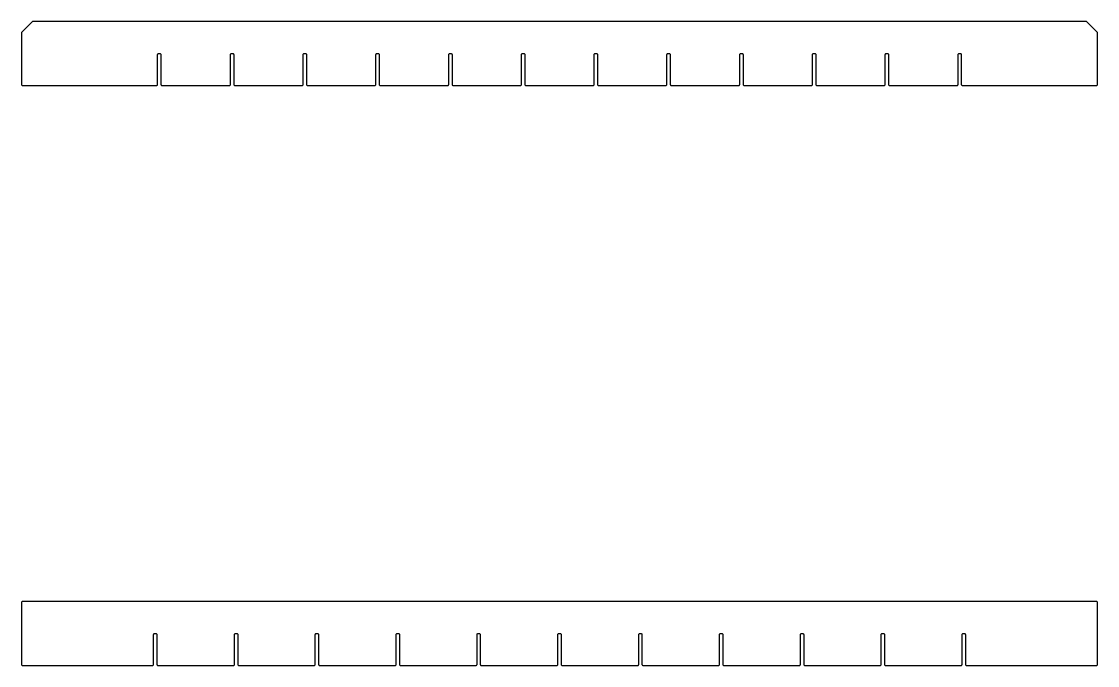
# Model space of a CAD drawing. Header units: millimetres. Extents: x 155 to 643, y 195 to 487.
import ezdxf

# ---------------------------------------------------------------- set-up
doc = ezdxf.new("R2010")
doc.units = ezdxf.units.MM
doc.header["$LTSCALE"] = 2
doc.layers.add('Sichtbare Kanten(DIN)', color=7, linetype='Continuous', lineweight=25)

msp = doc.modelspace()

# ---------------------------------------------------------------- linework, layer by layer
at = {"layer": 'Sichtbare Kanten(DIN)'}
for points in [[(384.24, 458.32), (414.74, 458.32, 0.414214), (415.24, 458.82), (415.24, 472.32, -0.414214), (415.74, 472.82), (416.24, 472.82, -0.414214), (416.74, 472.32), (416.74, 458.82, 0.414214), (417.24, 458.32), (447.74, 458.32, 0.414214), (448.24, 458.82), (448.24, 472.32, -0.414214), (448.74, 472.82), (449.24, 472.82, -0.414214), (449.74, 472.32), (449.74, 458.82, 0.414214), (450.24, 458.32), (480.74, 458.32, 0.414214), (481.24, 458.82), (481.24, 472.32, -0.414214), (481.74, 472.82), (482.24, 472.82, -0.414214), (482.74, 472.32), (482.74, 458.82, 0.414214), (483.24, 458.32), (513.74, 458.32, 0.414214), (514.24, 458.82), (514.24, 472.32, -0.414214), (514.74, 472.82), (515.24, 472.82, -0.414214), (515.74, 472.32), (515.74, 458.82, 0.414214), (516.24, 458.32), (546.74, 458.32, 0.414214), (547.24, 458.82), (547.24, 472.32, -0.414214), (547.74, 472.82), (548.24, 472.82, -0.414214), (548.74, 472.32), (548.74, 458.82, 0.414214), (549.24, 458.32), (579.74, 458.32, 0.414214), (580.24, 458.82), (580.24, 472.32, -0.414214), (580.74, 472.82), (581.24, 472.82, -0.414214), (581.74, 472.32), (581.74, 458.82, 0.414214), (582.24, 458.32), (642.99, 458.32, 0.414214), (643.49, 458.82), (643.49, 482.12, 0.198912), (643.35, 482.47), (638.64, 487.18, 0.198912), (638.29, 487.32), (160.7, 487.32, 0.198912), (160.35, 487.18), (155.64, 482.47, 0.198912), (155.49, 482.12), (155.49, 458.82, 0.414214), (155.99, 458.32), (216.74, 458.32, 0.414214), (217.24, 458.82), (217.24, 472.32, -0.414214), (217.74, 472.82), (218.24, 472.82, -0.414214), (218.74, 472.32), (218.74, 458.82, 0.414214), (219.24, 458.32), (249.74, 458.32, 0.414214), (250.24, 458.82), (250.24, 472.32, -0.414214), (250.74, 472.82), (251.24, 472.82, -0.414214), (251.74, 472.32), (251.74, 458.82, 0.414214), (252.24, 458.32), (282.74, 458.32, 0.414214), (283.24, 458.82), (283.24, 472.32, -0.414214), (283.74, 472.82), (284.24, 472.82, -0.414214), (284.74, 472.32), (284.74, 458.82, 0.414214), (285.24, 458.32), (315.74, 458.32, 0.414214), (316.24, 458.82), (316.24, 472.32, -0.414214), (316.74, 472.82), (317.24, 472.82, -0.414214), (317.74, 472.32), (317.74, 458.82, 0.414214), (318.24, 458.32), (348.74, 458.32, 0.414214), (349.24, 458.82), (349.24, 472.32, -0.414214), (349.74, 472.82), (350.24, 472.82, -0.414214), (350.74, 472.32), (350.74, 458.82, 0.414214), (351.24, 458.32), (381.74, 458.32, 0.414214), (382.24, 458.82), (382.24, 472.32, -0.414214), (382.74, 472.82), (383.24, 472.82, -0.414214), (383.74, 472.32), (383.74, 458.82, 0.414214)], [(398.24, 195.37, 0.414214), (398.74, 195.87), (398.74, 209.37, -0.414214), (399.24, 209.87), (399.74, 209.87, -0.414214), (400.24, 209.37), (400.24, 195.87, 0.414214), (400.74, 195.37), (434.91, 195.37, 0.414214), (435.41, 195.87), (435.41, 209.37, -0.414214), (435.91, 209.87), (436.41, 209.87, -0.414214), (436.91, 209.37), (436.91, 195.87, 0.414214), (437.41, 195.37), (471.58, 195.37, 0.414214), (472.08, 195.87), (472.08, 209.37, -0.414214), (472.58, 209.87), (473.08, 209.87, -0.414214), (473.58, 209.37), (473.58, 195.87, 0.414214), (474.08, 195.37), (508.24, 195.37, 0.414214), (508.74, 195.87), (508.74, 209.37, -0.414214), (509.24, 209.87), (509.74, 209.87, -0.414214), (510.24, 209.37), (510.24, 195.87, 0.414214), (510.74, 195.37), (544.91, 195.37, 0.414214), (545.41, 195.87), (545.41, 209.37, -0.414214), (545.91, 209.87), (546.41, 209.87, -0.414214), (546.91, 209.37), (546.91, 195.87, 0.414214), (547.41, 195.37), (581.58, 195.37, 0.414214), (582.08, 195.87), (582.08, 209.37, -0.414214), (582.58, 209.87), (583.08, 209.87, -0.414214), (583.58, 209.37), (583.58, 195.87, 0.414214), (584.08, 195.37), (642.99, 195.37, 0.414214), (643.49, 195.87), (643.49, 223.87, 0.414214), (642.99, 224.37), (155.99, 224.37, 0.414214), (155.49, 223.87), (155.49, 195.87, 0.414214), (155.99, 195.37), (214.91, 195.37, 0.414214), (215.41, 195.87), (215.41, 209.37, -0.414214), (215.91, 209.87), (216.41, 209.87, -0.414214), (216.91, 209.37), (216.91, 195.87, 0.414214), (217.41, 195.37), (251.58, 195.37, 0.414214), (252.08, 195.87), (252.08, 209.37, -0.414214), (252.58, 209.87), (253.08, 209.87, -0.414214), (253.58, 209.37), (253.58, 195.87, 0.414214), (254.08, 195.37), (288.24, 195.37, 0.414214), (288.74, 195.87), (288.74, 209.37, -0.414214), (289.24, 209.87), (289.74, 209.87, -0.414214), (290.24, 209.37), (290.24, 195.87, 0.414214), (290.74, 195.37), (324.91, 195.37, 0.414214), (325.41, 195.87), (325.41, 209.37, -0.414214), (325.91, 209.87), (326.41, 209.87, -0.414214), (326.91, 209.37), (326.91, 195.87, 0.414214), (327.41, 195.37), (361.58, 195.37, 0.414214), (362.08, 195.87), (362.08, 209.37, -0.414214), (362.58, 209.87), (363.08, 209.87, -0.414214), (363.58, 209.37), (363.58, 195.87, 0.414214), (364.08, 195.37)]]:
    msp.add_lwpolyline(points, format="xyb", close=True, dxfattribs=at)

doc.saveas('drawing.dxf')
